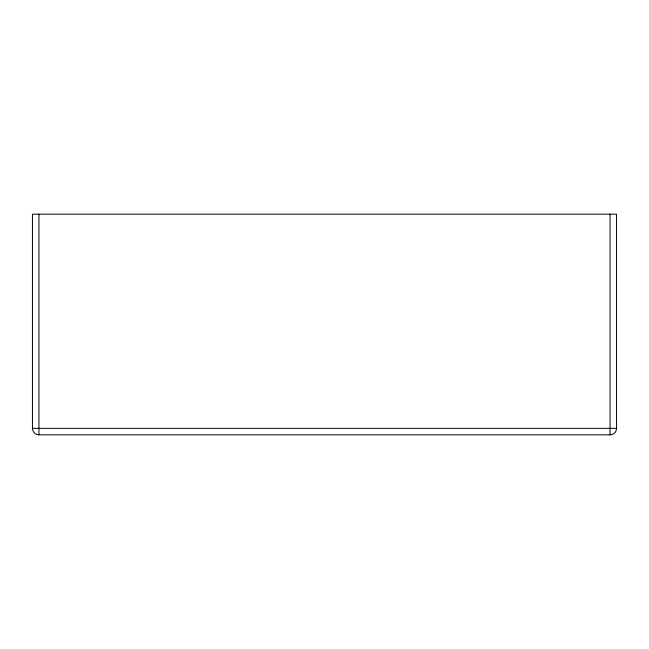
<?xml version="1.0" encoding="UTF-8"?>
<svg xmlns="http://www.w3.org/2000/svg" width="649" height="649" viewBox="0 0 649 649"><rect width="100%" height="100%" fill="white"/><g stroke="black" fill="none" stroke-linecap="round" stroke-linejoin="round"><path stroke-width="0.97" d="M32.45 428.34L616.55 428.34L616.55 214.17L32.45 214.17L32.45 428.34A6.49 6.49 0 0 0 38.94 434.83L610.06 434.83A6.49 6.49 0 0 0 616.55 428.34M610.06 214.17L610.06 434.83M38.94 214.17L38.94 434.83"/></g></svg>
